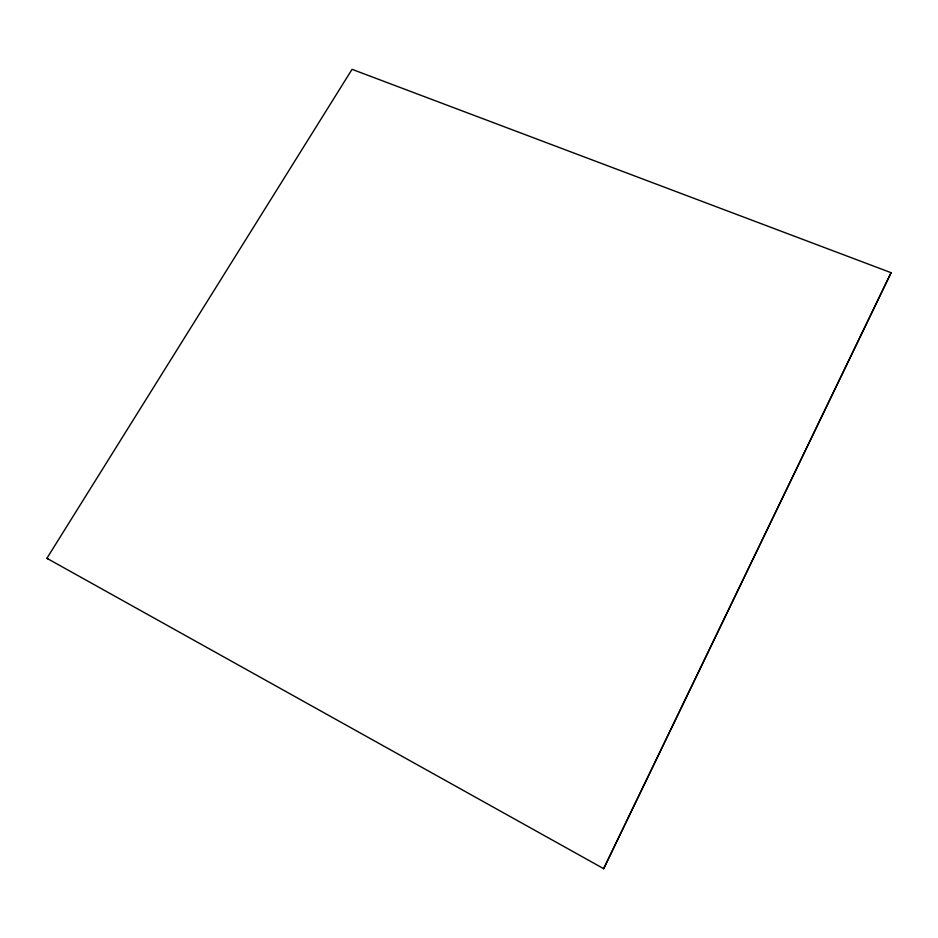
<?xml version="1.0" encoding="UTF-8"?>
<svg xmlns="http://www.w3.org/2000/svg" width="938" height="938" viewBox="0 0 938 938"><rect width="100%" height="100%" fill="white"/><g stroke="black" fill="none" stroke-linecap="round" stroke-linejoin="round"><path stroke-width="1.41" d="M891.1 272.7L603.662 868.67L891.1 272.7L352.055 69.33L46.9 558.298L603.662 868.67M46.9 558.298L48.026 558.919"/></g></svg>
